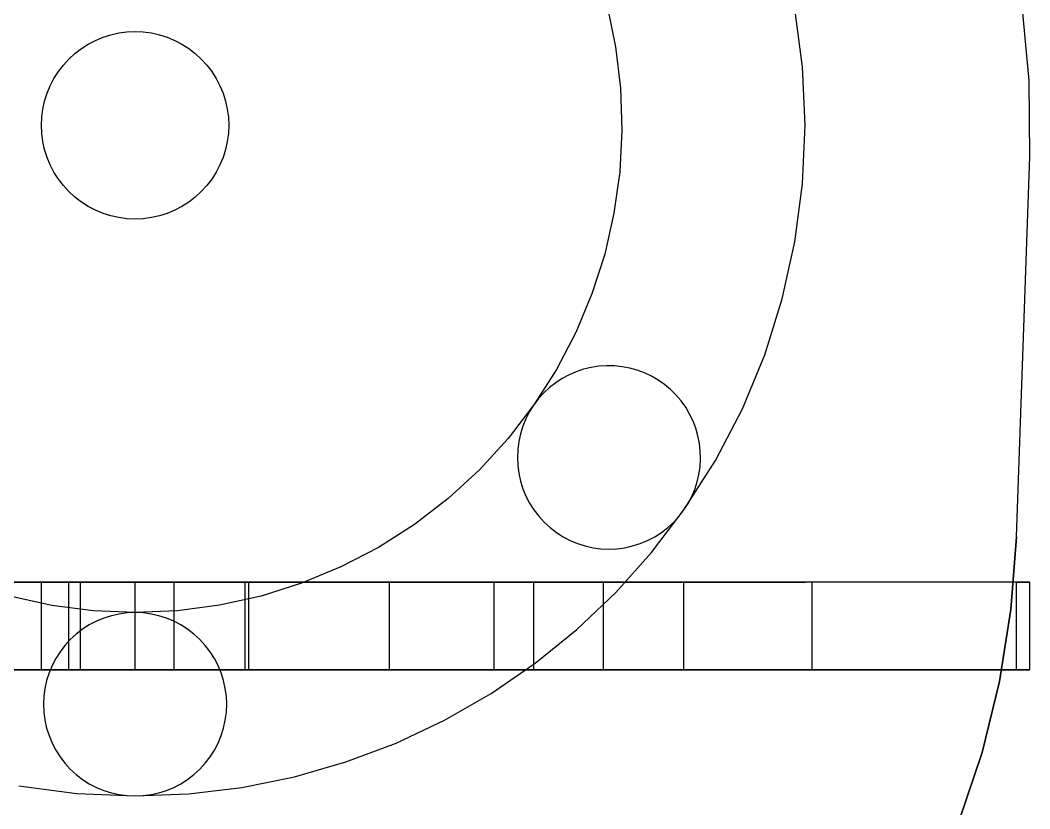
# Model space of a CAD drawing. Extents: x -34 to 138, y -41 to 49.
# Drawn here: x -4.17 to 32.48, y -8.04 to 20.56 of the extents above; entities that cross this region are included whole.
import ezdxf

# ---------------------------------------------------------------- set-up
doc = ezdxf.new("R2010")
doc.units = 0
doc.layers.add('front', color=7, linetype='CONTINUOUS')
doc.layers.add('top', color=5, linetype='CONTINUOUS')

msp = doc.modelspace()

# ---------------------------------------------------------------- linework, layer by layer
at = {"layer": 'front'}
for p, q in [((-5.36203, 0.175), (-3.898003, 0.175)), ((-4.642539, 0.175), (-2, 0.175)), ((-3.020243, 0.175), (-4.50253, 0.175)), ((-4.460661, 0.175), (-3.927766, 0.175)), ((-2.120063, 0.175), (-4.223992, 0.175)), ((-4.223992, 0.175), (-2.120063, 0.175)), ((-4.11875, 0.175), (-4.103077, 0.175)), ((-4.103077, 0.175), (-4.11875, 0.175)), ((-4.103077, 0.175), (-4.056177, 0.175)), ((-4.056177, 0.175), (-4.103077, 0.175)), ((-4.056177, 0.175), (-3.978407, 0.175)), ((-3.978407, 0.175), (-4.056177, 0.175)), ((-3.978407, 0.175), (-3.870359, 0.175)), ((-3.870359, 0.175), (-3.978407, 0.175)), ((-3.927766, 0.175), (-3.453711, 0.175)), ((-3.898003, 0.175), (-2.405258, 0.175)), ((-3.870359, 0.175), (-3.732855, 0.175)), ((-3.732855, 0.175), (-3.870359, 0.175)), ((-3.732855, 0.175), (-3.566942, 0.175)), ((-3.566942, 0.175), (-3.732855, 0.175)), ((-3.566942, 0.175), (-3.373882, 0.175)), ((-3.373882, 0.175), (-3.566942, 0.175)), ((-3.453711, 0.175), (-3.041952, 0.175)), ((-3.4, -3), (-3.4, 0.175)), ((-3.387062, 0.175), (-3.4, 0.175)), ((-3.4, 0.175), (-3.387062, 0.175)), ((-3.348346, 0.175), (-3.387062, 0.175)), ((-3.387062, 0.175), (-3.348346, 0.175)), ((-3.373882, 0.175), (-3.155146, 0.175)), ((-3.155146, 0.175), (-3.373882, 0.175)), ((-3.284148, 0.175), (-3.348346, 0.175)), ((-3.348346, 0.175), (-3.284148, 0.175)), ((-3.194955, 0.175), (-3.284148, 0.175)), ((-3.284148, 0.175), (-3.194955, 0.175)), ((-3.081446, 0.175), (-3.194955, 0.175)), ((-3.194955, 0.175), (-3.081446, 0.175)), ((-3.155146, 0.175), (-2.912396, 0.175)), ((-2.912396, 0.175), (-3.155146, 0.175)), ((-2.944486, 0.175), (-3.081446, 0.175)), ((-3.081446, 0.175), (-2.944486, 0.175)), ((-3.041952, 0.175), (-2.69549, 0.175)), ((-1.515705, 0.175), (-3.020243, 0.175)), ((-2.785117, 0.175), (-2.944486, 0.175)), ((-2.944486, 0.175), (-2.785117, 0.175)), ((-2.912396, 0.175), (-2.647481, 0.175)), ((-2.647481, 0.175), (-2.912396, 0.175)), ((-2.604551, 0.175), (-2.785117, 0.175)), ((-2.785117, 0.175), (-2.604551, 0.175)), ((-2.69549, 0.175), (-2.416852, 0.175)), ((-2.647481, 0.175), (-2.362418, 0.175)), ((-2.362418, 0.175), (-2.647481, 0.175)), ((-2.404163, 0.175), (-2.604551, 0.175)), ((-2.604551, 0.175), (-2.404163, 0.175)), ((-2.416852, 0.175), (-2.416852, -3)), ((-2.305396, 0.175), (-2.416852, 0.175)), ((-2.405258, 0.175), (-0.894793, 0.175)), ((-2.185478, 0.175), (-2.404163, 0.175)), ((-2.404163, 0.175), (-2.185478, 0.175)), ((-2.362418, 0.175), (-2.059375, 0.175)), ((-2.059375, 0.175), (-2.362418, 0.175)), ((-2.166811, 0.175), (-2.305396, 0.175)), ((-1.95016, 0.175), (-2.185478, 0.175)), ((-2.185478, 0.175), (-1.95016, 0.175)), ((-2.002108, 0.175), (-2.166811, 0.175)), ((0, 0.175), (-2.120063, 0.175)), ((-2.120063, 0.175), (0, 0.175)), ((-2.059375, 0.175), (-1.740659, 0.175)), ((-1.740659, 0.175), (-2.059375, 0.175)), ((-1.812486, 0.175), (-2.002108, 0.175)), ((-2, 0.175), (-2, -3)), ((0, 0.175), (-2, 0.175)), ((-1.7, 0.175), (-1.95016, 0.175)), ((-1.95016, 0.175), (-1.7, 0.175)), ((-1.599328, 0.175), (-1.812486, 0.175)), ((-1.740659, 0.175), (-1.408695, 0.175)), ((-1.408695, 0.175), (-1.740659, 0.175)), ((-1.436902, 0.175), (-1.7, 0.175)), ((-1.7, 0.175), (-1.436902, 0.175)), ((-1.364187, 0.175), (-1.599328, 0.175)), ((0, 0.175), (-1.515705, 0.175)), ((-1.162868, 0.175), (-1.436902, 0.175)), ((-1.436902, 0.175), (-1.162868, 0.175)), ((-1.408695, 0.175), (-1.066011, 0.175)), ((-1.066011, 0.175), (-1.408695, 0.175)), ((-1.108778, 0.175), (-1.364187, 0.175)), ((-0.879985, 0.175), (-1.162868, 0.175)), ((-1.162868, 0.175), (-0.879985, 0.175)), ((-0.834962, 0.175), (-1.108778, 0.175)), ((-1.066011, 0.175), (-0.715213, 0.175)), ((-0.715213, 0.175), (-1.066011, 0.175)), ((-0.894793, 0.175), (0.622265, 0.175)), ((-0.590404, 0.175), (-0.879985, 0.175)), ((-0.879985, 0.175), (-0.590404, 0.175)), ((-0.544736, 0.175), (-0.834962, 0.175)), ((-0.715213, 0.175), (-0.358973, 0.175)), ((-0.358973, 0.175), (-0.715213, 0.175)), ((-0.29633, 0.175), (-0.590404, 0.175)), ((-0.590404, 0.175), (-0.29633, 0.175)), ((-0.240214, 0.175), (-0.544736, 0.175)), ((-0.358973, 0.175), (0, 0.175)), ((0, 0.175), (-0.358973, 0.175)), ((0, 0.175), (-0.29633, 0.175)), ((-0.29633, 0.175), (0, 0.175)), ((0.076383, 0.175), (-0.240214, 0.175)), ((0, -3), (0, 0.175)), ((0, 0.175), (0.289793, 0.175)), ((0.289793, 0.175), (0, 0.175)), ((0, -3), (0, 0.175)), ((2.120063, 0.175), (0, 0.175)), ((0.29633, 0.175), (0, 0.175)), ((0, 0.175), (0.29633, 0.175)), ((0, -3), (0, 0.175)), ((2.743329, 0.175), (0, 0.175)), ((0, 0.175), (0.358973, 0.175)), ((0.358973, 0.175), (0, 0.175)), ((0.402748, 0.175), (0.076383, 0.175)), ((0.289793, 0.175), (0.57738, 0.175)), ((0.57738, 0.175), (0.289793, 0.175)), ((0.590404, 0.175), (0.29633, 0.175)), ((0.29633, 0.175), (0.590404, 0.175)), ((0.358973, 0.175), (0.715213, 0.175)), ((0.715213, 0.175), (0.358973, 0.175)), ((0.736501, 0.175), (0.402748, 0.175)), ((0.57738, 0.175), (0.860573, 0.175)), ((0.860573, 0.175), (0.57738, 0.175)), ((0.879985, 0.175), (0.590404, 0.175)), ((0.590404, 0.175), (0.879985, 0.175)), ((0.622265, 0.175), (2.134738, 0.175)), ((0.715213, 0.175), (1.066011, 0.175)), ((1.066011, 0.175), (0.715213, 0.175)), ((1.075211, 0.175), (0.736501, 0.175)), ((0.860573, 0.175), (1.137217, 0.175)), ((1.137217, 0.175), (0.860573, 0.175)), ((1.162868, 0.175), (0.879985, 0.175)), ((0.879985, 0.175), (1.162868, 0.175)), ((1.066011, 0.175), (1.408695, 0.175)), ((1.408695, 0.175), (1.066011, 0.175)), ((1.416408, 0.175), (1.075211, 0.175)), ((1.137217, 0.175), (1.405206, 0.175)), ((1.405206, 0.175), (1.137217, 0.175)), ((1.436902, 0.175), (1.162868, 0.175)), ((1.162868, 0.175), (1.436902, 0.175)), ((1.405206, 0.175), (1.6625, 0.175)), ((1.6625, 0.175), (1.405206, 0.175)), ((1.408695, 0.175), (1.740659, 0.175)), ((1.740659, 0.175), (1.408695, 0.175)), ((1.416408, 0.175), (9.226904, 0.175)), ((1.416408, -3), (1.416408, 0.175)), ((1.7, 0.175), (1.436902, 0.175)), ((1.436902, 0.175), (1.7, 0.175)), ((1.6625, 0.175), (1.907142, 0.175)), ((1.907142, 0.175), (1.6625, 0.175)), ((1.95016, 0.175), (1.7, 0.175)), ((1.7, 0.175), (1.95016, 0.175)), ((1.740659, 0.175), (2.059375, 0.175)), ((2.059375, 0.175), (1.740659, 0.175)), ((1.907142, 0.175), (2.137269, 0.175)), ((2.137269, 0.175), (1.907142, 0.175)), ((2.185478, 0.175), (1.95016, 0.175)), ((1.95016, 0.175), (2.185478, 0.175)), ((2.059375, 0.175), (2.362418, 0.175)), ((2.362418, 0.175), (2.059375, 0.175)), ((4.223992, 0.175), (2.120063, 0.175)), ((2.134738, 0.175), (3.631483, 0.175)), ((2.137269, 0.175), (2.35113, 0.175)), ((2.35113, 0.175), (2.137269, 0.175)), ((2.404163, 0.175), (2.185478, 0.175)), ((2.185478, 0.175), (2.404163, 0.175)), ((2.35113, 0.175), (2.547098, 0.175)), ((2.547098, 0.175), (2.35113, 0.175)), ((2.362418, 0.175), (2.647481, 0.175)), ((2.647481, 0.175), (2.362418, 0.175)), ((2.604551, 0.175), (2.404163, 0.175)), ((2.404163, 0.175), (2.604551, 0.175)), ((2.547098, 0.175), (2.723681, 0.175)), ((2.723681, 0.175), (2.547098, 0.175)), ((2.785117, 0.175), (2.604551, 0.175)), ((2.604551, 0.175), (2.785117, 0.175)), ((2.647481, 0.175), (2.912396, 0.175)), ((2.912396, 0.175), (2.647481, 0.175)), ((2.723681, 0.175), (2.879534, 0.175)), ((2.879534, 0.175), (2.723681, 0.175)), ((5.467076, 0.175), (2.743329, 0.175)), ((2.944486, 0.175), (2.785117, 0.175)), ((2.785117, 0.175), (2.944486, 0.175)), ((2.879534, 0.175), (3.013473, 0.175)), ((3.013473, 0.175), (2.879534, 0.175)), ((2.912396, 0.175), (3.155146, 0.175)), ((3.155146, 0.175), (2.912396, 0.175)), ((3.081446, 0.175), (2.944486, 0.175)), ((2.944486, 0.175), (3.081446, 0.175)), ((3.013473, 0.175), (3.124478, 0.175)), ((3.124478, 0.175), (3.013473, 0.175)), ((3.194955, 0.175), (3.081446, 0.175)), ((3.081446, 0.175), (3.194955, 0.175)), ((3.124478, 0.175), (3.211703, 0.175)), ((3.211703, 0.175), (3.124478, 0.175)), ((3.155146, 0.175), (3.373882, 0.175)), ((3.373882, 0.175), (3.155146, 0.175)), ((3.284148, 0.175), (3.194955, 0.175)), ((3.194955, 0.175), (3.284148, 0.175)), ((3.211703, 0.175), (3.274486, 0.175)), ((3.274486, 0.175), (3.211703, 0.175)), ((3.274486, 0.175), (3.312347, 0.175)), ((3.312347, 0.175), (3.274486, 0.175)), ((3.348346, 0.175), (3.284148, 0.175)), ((3.284148, 0.175), (3.348346, 0.175)), ((3.312347, 0.175), (3.325, 0.175)), ((3.325, 0.175), (3.312347, 0.175)), ((3.387062, 0.175), (3.348346, 0.175)), ((3.348346, 0.175), (3.387062, 0.175)), ((3.373882, 0.175), (3.566942, 0.175)), ((3.566942, 0.175), (3.373882, 0.175)), ((3.4, 0.175), (3.387062, 0.175)), ((3.387062, 0.175), (3.4, 0.175)), ((3.566942, 0.175), (3.732855, 0.175)), ((3.732855, 0.175), (3.566942, 0.175)), ((3.631483, 0.175), (5.101475, 0.175)), ((3.732855, 0.175), (3.870359, 0.175)), ((3.870359, 0.175), (3.732855, 0.175)), ((3.870359, 0.175), (3.978407, 0.175)), ((3.978407, 0.175), (3.870359, 0.175)), ((3.978407, 0.175), (4.056177, 0.175)), ((4.056177, 0.175), (3.978407, 0.175)), ((4, -3), (4, 0.175)), ((4.00761, 0.175), (4, 0.175)), ((4, 0.175), (4.00761, 0.175)), ((4.030384, 0.175), (4.00761, 0.175)), ((4.00761, 0.175), (4.030384, 0.175)), ((4.068148, 0.175), (4.030384, 0.175)), ((4.030384, 0.175), (4.068148, 0.175)), ((4.056177, 0.175), (4.103077, 0.175)), ((4.103077, 0.175), (4.056177, 0.175)), ((4.120614, 0.175), (4.068148, 0.175)), ((4.068148, 0.175), (4.120614, 0.175)), ((4.103077, 0.175), (4.11875, 0.175)), ((4.11875, 0.175), (4.103077, 0.175)), ((4.11875, 0.175), (4.11875, -3)), ((4.187384, 0.175), (4.120614, 0.175)), ((4.120614, 0.175), (4.187384, 0.175)), ((4.267949, 0.175), (4.187384, 0.175)), ((4.187384, 0.175), (4.267949, 0.175)), ((6.295773, 0.175), (4.223992, 0.175)), ((4.361696, 0.175), (4.267949, 0.175)), ((4.267949, 0.175), (4.361696, 0.175)), ((4.467911, 0.175), (4.361696, 0.175)), ((4.361696, 0.175), (4.467911, 0.175)), ((4.585786, 0.175), (4.467911, 0.175)), ((4.467911, 0.175), (4.585786, 0.175)), ((4.714424, 0.175), (4.585786, 0.175)), ((4.585786, 0.175), (4.714424, 0.175)), ((4.852847, 0.175), (4.714424, 0.175)), ((4.714424, 0.175), (4.852847, 0.175)), ((5, 0.175), (4.852847, 0.175)), ((4.852847, 0.175), (5, 0.175)), ((5.154763, 0.175), (5, 0.175)), ((5, 0.175), (5.154763, 0.175)), ((5.101475, 0.175), (6.533882, 0.175)), ((5.315959, 0.175), (5.154763, 0.175)), ((5.154763, 0.175), (5.315959, 0.175)), ((5.482362, 0.175), (5.315959, 0.175)), ((5.315959, 0.175), (5.482362, 0.175)), ((8.151801, 0.175), (5.467076, 0.175)), ((5.652703, 0.175), (5.482362, 0.175)), ((5.482362, 0.175), (5.652703, 0.175)), ((5.825688, 0.175), (5.652703, 0.175)), ((5.652703, 0.175), (5.825688, 0.175)), ((6, 0.175), (5.825688, 0.175)), ((5.825688, 0.175), (6, 0.175)), ((6.174311, 0.175), (6, 0.175)), ((6, 0.175), (6.174311, 0.175)), ((6.347296, 0.175), (6.174311, 0.175)), ((6.174311, 0.175), (6.347296, 0.175)), ((8.31964, 0.175), (6.295773, 0.175)), ((6.517638, 0.175), (6.347296, 0.175)), ((6.347296, 0.175), (6.517638, 0.175)), ((6.68404, 0.175), (6.517638, 0.175)), ((6.517638, 0.175), (6.68404, 0.175)), ((6.533882, 0.175), (7.918151, 0.175)), ((6.845236, 0.175), (6.68404, 0.175)), ((6.68404, 0.175), (6.845236, 0.175)), ((7, 0.175), (6.845236, 0.175)), ((6.845236, 0.175), (7, 0.175)), ((7.147153, 0.175), (7, 0.175)), ((7, 0.175), (7.147153, 0.175)), ((7.285575, 0.175), (7.147153, 0.175)), ((7.147153, 0.175), (7.285575, 0.175)), ((7.414213, 0.175), (7.285575, 0.175)), ((7.285575, 0.175), (7.414213, 0.175)), ((7.532089, 0.175), (7.414213, 0.175)), ((7.414213, 0.175), (7.532089, 0.175)), ((7.638304, 0.175), (7.532089, 0.175)), ((7.532089, 0.175), (7.638304, 0.175)), ((7.732051, 0.175), (7.638304, 0.175)), ((7.638304, 0.175), (7.732051, 0.175)), ((7.812615, 0.175), (7.732051, 0.175)), ((7.732051, 0.175), (7.812615, 0.175)), ((7.879385, 0.175), (7.812615, 0.175)), ((7.812615, 0.175), (7.879385, 0.175)), ((7.931851, 0.175), (7.879385, 0.175)), ((7.879385, 0.175), (7.931851, 0.175)), ((7.918151, 0.175), (9.244085, 0.175)), ((7.969615, 0.175), (7.931851, 0.175)), ((7.931851, 0.175), (7.969615, 0.175)), ((7.992389, 0.175), (7.969615, 0.175)), ((7.969615, 0.175), (7.992389, 0.175)), ((8, 0.175), (7.992389, 0.175)), ((7.992389, 0.175), (8, 0.175)), ((10.77834, 0.175), (8.151801, 0.175)), ((10.280189, 0.175), (8.31964, 0.175)), ((9.562088, 0.175), (9.226904, 0.175)), ((9.226904, 0.175), (9.226904, -3)), ((9.244085, 0.175), (10.501915, 0.175)), ((9.894914, 0.175), (9.562088, 0.175)), ((10.223041, 0.175), (9.894914, 0.175)), ((10.544161, 0.175), (10.223041, 0.175)), ((12.1625, 0.175), (10.280189, 0.175)), ((10.501915, 0.175), (11.682373, 0.175)), ((10.856016, 0.175), (10.544161, 0.175)), ((13.327945, 0.175), (10.77834, 0.175)), ((11.156411, 0.175), (10.856016, 0.175)), ((11.443233, 0.175), (11.156411, 0.175)), ((11.714466, 0.175), (11.443233, 0.175)), ((11.682373, 0.175), (12.776763, 0.175)), ((11.968201, 0.175), (11.714466, 0.175)), ((12.202653, 0.175), (11.968201, 0.175)), ((13.952247, 0.175), (12.1625, 0.175)), ((12.416174, 0.175), (12.202653, 0.175)), ((12.60726, 0.175), (12.416174, 0.175)), ((12.774569, 0.175), (12.60726, 0.175)), ((12.916923, 0.175), (12.774569, 0.175)), ((12.776763, 0.175), (13.777022, 0.175)), ((13.033321, 0.175), (12.916923, 0.175)), ((14.682879, 0.175), (13.033321, 0.175)), ((13.033321, -3), (13.033321, 0.175)), ((15.782417, 0.175), (13.327945, 0.175)), ((13.777022, 0.175), (14.675782, 0.175)), ((13.889792, 0.175), (13.877193, 0.175)), ((13.877193, 0.175), (13.889896, 0.175)), ((13.927596, 0.175), (13.889792, 0.175)), ((13.889896, 0.175), (13.927804, 0.175)), ((13.990319, 0.175), (13.927596, 0.175)), ((13.927804, 0.175), (13.990629, 0.175)), ((15.635809, 0.175), (13.952247, 0.175)), ((14.077482, 0.175), (13.990319, 0.175)), ((13.990629, 0.175), (14.077892, 0.175)), ((14.188423, 0.175), (14.077482, 0.175)), ((14.077892, 0.175), (14.188929, 0.175)), ((14.322297, 0.175), (14.188423, 0.175)), ((14.188929, 0.175), (14.322896, 0.175)), ((14.478086, 0.175), (14.322297, 0.175)), ((14.322896, 0.175), (14.478773, 0.175)), ((14.478086, -3), (14.478086, 0.175)), ((15.294178, 0.175), (14.478086, 0.175)), ((14.478773, 0.175), (14.655374, 0.175)), ((14.655374, 0.175), (14.851355, 0.175)), ((14.675782, 0.175), (15.466419, 0.175)), ((16.673536, 0.175), (14.682879, 0.175)), ((14.851355, 0.175), (15.065225, 0.175)), ((15.065225, 0.175), (15.295356, 0.175)), ((15.997593, 0.175), (15.294178, 0.175)), ((15.295356, 0.175), (15.539997, 0.175)), ((15.466419, 0.175), (16.14311, 0.175)), ((15.539997, 0.175), (15.797287, 0.175)), ((17.200373, 0.175), (15.635809, 0.175)), ((18.124238, 0.175), (15.782417, 0.175)), ((15.797287, 0.175), (16.065267, 0.175)), ((16.583148, 0.175), (15.997593, 0.175)), ((16.065267, 0.175), (16.341899, 0.175)), ((16.14311, 0.175), (16.70087, 0.175)), ((16.341899, 0.175), (16.625077, 0.175)), ((17.046529, 0.175), (16.583148, 0.175)), ((16.625077, 0.175), (16.912647, 0.175)), ((18.993552, 0.175), (16.673536, 0.175)), ((16.70087, 0.175), (17.135588, 0.175)), ((16.912647, 0.175), (17.20242, 0.175)), ((17, -3), (17, 0.175)), ((17.00761, 0.175), (17, 0.175)), ((17, 0.175), (17.00761, 0.175)), ((17.030384, 0.175), (17.00761, 0.175)), ((17.00761, 0.175), (17.030384, 0.175)), ((17.068148, 0.175), (17.030384, 0.175)), ((17.030384, 0.175), (17.068148, 0.175)), ((17.384323, 0.175), (17.046529, 0.175)), ((17.120614, 0.175), (17.068148, 0.175)), ((17.068148, 0.175), (17.120614, 0.175)), ((17.187384, 0.175), (17.120614, 0.175)), ((17.120614, 0.175), (17.187384, 0.175)), ((17.135588, 0.175), (17.444062, 0.175)), ((17.267949, 0.175), (17.187384, 0.175)), ((17.187384, 0.175), (17.267949, 0.175)), ((18.634031, 0.175), (17.200373, 0.175)), ((17.20242, 0.175), (17.492192, 0.175)), ((17.361696, 0.175), (17.267949, 0.175)), ((17.267949, 0.175), (17.361696, 0.175)), ((17.467911, 0.175), (17.361696, 0.175)), ((17.361696, 0.175), (17.467911, 0.175)), ((17.59404, 0.175), (17.384323, 0.175)), ((17.444062, 0.175), (17.62402, 0.175)), ((17.585786, 0.175), (17.467911, 0.175)), ((17.467911, 0.175), (17.585786, 0.175)), ((17.492192, 0.175), (17.779756, 0.175)), ((17.714424, 0.175), (17.585786, 0.175)), ((17.585786, 0.175), (17.714424, 0.175)), ((17.674136, 0.175), (17.59404, 0.175)), ((17.62402, 0.175), (17.674136, 0.175)), ((17.852847, 0.175), (17.714424, 0.175)), ((17.714424, 0.175), (17.852847, 0.175)), ((17.779756, 0.175), (18.062926, 0.175)), ((18, 0.175), (17.852847, 0.175)), ((17.852847, 0.175), (18, 0.175)), ((18.154763, 0.175), (18, 0.175)), ((18, 0.175), (18.154763, 0.175)), ((18.062926, 0.175), (18.339546, 0.175)), ((20.336692, 0.175), (18.124238, 0.175)), ((18.315959, 0.175), (18.154763, 0.175)), ((18.154763, 0.175), (18.315959, 0.175)), ((18.482362, 0.175), (18.315959, 0.175)), ((18.315959, 0.175), (18.482362, 0.175)), ((18.339546, 0.175), (18.607511, 0.175)), ((18.652703, 0.175), (18.482362, 0.175)), ((18.482362, 0.175), (18.652703, 0.175)), ((18.607511, 0.175), (18.864782, 0.175)), ((19.925874, 0.175), (18.634031, 0.175)), ((18.825688, 0.175), (18.652703, 0.175)), ((18.652703, 0.175), (18.825688, 0.175)), ((19, 0.175), (18.825688, 0.175)), ((18.825688, 0.175), (19, 0.175)), ((18.864782, 0.175), (19.109402, 0.175)), ((21.629241, 0.175), (18.993552, 0.175)), ((19.174311, 0.175), (19, 0.175)), ((19, 0.175), (19.174311, 0.175)), ((19.109402, 0.175), (19.339509, 0.175)), ((19.347296, 0.175), (19.174311, 0.175)), ((19.174311, 0.175), (19.347296, 0.175)), ((19.339509, 0.175), (19.553352, 0.175)), ((19.517638, 0.175), (19.347296, 0.175)), ((19.347296, 0.175), (19.517638, 0.175)), ((19.68404, 0.175), (19.517638, 0.175)), ((19.517638, 0.175), (19.68404, 0.175)), ((19.553352, 0.175), (19.749304, 0.175)), ((19.845236, 0.175), (19.68404, 0.175)), ((19.68404, 0.175), (19.845236, 0.175)), ((19.749304, 0.175), (19.925873, 0.175)), ((20, 0.175), (19.845236, 0.175)), ((19.845236, 0.175), (20, 0.175)), ((19.925874, 0.175), (21.066068, 0.175)), ((21.066068, 0.175), (19.925874, 0.175)), ((19.925874, -3), (19.925874, 0.175)), ((20.147153, 0.175), (20, 0.175)), ((20, 0.175), (20.147153, 0.175)), ((20.285575, 0.175), (20.147153, 0.175)), ((20.147153, 0.175), (20.285575, 0.175)), ((20.414213, 0.175), (20.285575, 0.175)), ((20.285575, 0.175), (20.414213, 0.175)), ((22.403986, 0.175), (20.336692, 0.175)), ((20.532089, 0.175), (20.414213, 0.175)), ((20.414213, 0.175), (20.532089, 0.175)), ((20.638304, 0.175), (20.532089, 0.175)), ((20.532089, 0.175), (20.638304, 0.175)), ((20.732051, 0.175), (20.638304, 0.175)), ((20.638304, 0.175), (20.732051, 0.175)), ((20.812615, 0.175), (20.732051, 0.175)), ((20.732051, 0.175), (20.812615, 0.175)), ((20.879385, 0.175), (20.812615, 0.175)), ((20.812615, 0.175), (20.879385, 0.175)), ((20.931851, 0.175), (20.879385, 0.175)), ((20.879385, 0.175), (20.931851, 0.175)), ((20.969615, 0.175), (20.931851, 0.175)), ((20.931851, 0.175), (20.969615, 0.175)), ((20.992389, 0.175), (20.969615, 0.175)), ((20.969615, 0.175), (20.992389, 0.175)), ((21, 0.175), (20.992389, 0.175)), ((20.992389, 0.175), (21, 0.175)), ((21.066068, 0.175), (22.045937, 0.175)), ((22.045937, 0.175), (21.066068, 0.175)), ((24.565056, 0.175), (21.629241, 0.175)), ((22.045937, 0.175), (22.858023, 0.175)), ((22.858023, 0.175), (22.045937, 0.175)), ((24.311365, 0.175), (22.403986, 0.175)), ((22.858023, 0.175), (23.496146, 0.175)), ((23.496146, 0.175), (22.858023, 0.175)), ((23.496146, 0.175), (23.955449, 0.175)), ((23.955449, 0.175), (23.496146, 0.175)), ((23.955449, 0.175), (24.232436, 0.175)), ((24.232436, 0.175), (23.955449, 0.175)), ((24.232436, 0.175), (24.325, 0.175)), ((24.325, 0.175), (24.232436, 0.175)), ((26.045214, 0.175), (24.311365, 0.175)), ((26.176945, 0.175), (24.565056, 0.175)), ((24.565056, 0.175), (24.565056, -3)), ((27.593157, 0.175), (26.045214, 0.175)), ((27.610035, 0.175), (26.176945, 0.175)), ((28.944146, 0.175), (27.593157, 0.175)), ((28.854529, 0.175), (27.610035, 0.175)), ((29.901923, 0.175), (28.854529, 0.175)), ((30.088537, 0.175), (28.944146, 0.175)), ((30.745056, 0.175), (29.901923, 0.175)), ((31.018163, 0.175), (30.088537, 0.175)), ((31.378165, 0.175), (30.745056, 0.175)), ((31.726386, 0.175), (31.018163, 0.175)), ((31.796924, 0.175), (31.378165, 0.175)), ((32.208153, 0.175), (31.726386, 0.175)), ((31.998471, 0.175), (31.796924, 0.175)), ((31.998471, 0.175), (32.480202, 0.175)), ((31.998471, -3), (31.998471, 0.175)), ((32.460024, 0.175), (32.208153, 0.175)), ((32.480202, 0.175), (32.460024, 0.175)), ((32.480202, -3), (32.480202, 0.175)), ((-2, -3), (-4.642539, -3)), ((-4.460661, -3), (-3.927766, -3)), ((-4.11875, -3), (-4.103077, -3)), ((-4.103077, -3), (-4.11875, -3)), ((-4.103077, -3), (-4.056177, -3)), ((-4.056177, -3), (-4.103077, -3)), ((-4.056177, -3), (-3.978407, -3)), ((-3.978407, -3), (-4.056177, -3)), ((-3.978407, -3), (-3.870359, -3)), ((-3.870359, -3), (-3.978407, -3)), ((-3.927766, -3), (-3.453711, -3)), ((-3.870359, -3), (-3.732855, -3)), ((-3.732855, -3), (-3.870359, -3)), ((-3.732855, -3), (-3.566942, -3)), ((-3.566942, -3), (-3.732855, -3)), ((-3.566942, -3), (-3.373882, -3)), ((-3.373882, -3), (-3.566942, -3)), ((-3.453711, -3), (-3.041952, -3)), ((-3.387062, -3), (-3.4, -3)), ((-3.4, -3), (-3.387062, -3)), ((-3.348346, -3), (-3.387062, -3)), ((-3.387062, -3), (-3.348346, -3)), ((-3.373882, -3), (-3.155146, -3)), ((-3.155146, -3), (-3.373882, -3)), ((-3.284148, -3), (-3.348346, -3)), ((-3.348346, -3), (-3.284148, -3)), ((-3.312347, -3), (-3.325, -3)), ((-3.325, -3), (-3.312347, -3)), ((-3.274486, -3), (-3.312347, -3)), ((-3.312347, -3), (-3.274486, -3)), ((-3.194955, -3), (-3.284148, -3)), ((-3.284148, -3), (-3.194955, -3)), ((-3.211703, -3), (-3.274486, -3)), ((-3.274486, -3), (-3.211703, -3)), ((-3.124478, -3), (-3.211703, -3)), ((-3.211703, -3), (-3.124478, -3)), ((-3.081446, -3), (-3.194955, -3)), ((-3.194955, -3), (-3.081446, -3)), ((-3.155146, -3), (-2.912396, -3)), ((-2.912396, -3), (-3.155146, -3)), ((-3.013473, -3), (-3.124478, -3)), ((-3.124478, -3), (-3.013473, -3)), ((-2.944486, -3), (-3.081446, -3)), ((-3.081446, -3), (-2.944486, -3)), ((-3.041952, -3), (-2.69549, -3)), ((-2.879534, -3), (-3.013473, -3)), ((-3.013473, -3), (-2.879534, -3)), ((-2.785117, -3), (-2.944486, -3)), ((-2.944486, -3), (-2.785117, -3)), ((-2.912396, -3), (-2.647481, -3)), ((-2.647481, -3), (-2.912396, -3)), ((-2.723681, -3), (-2.879534, -3)), ((-2.879534, -3), (-2.723681, -3)), ((-2.604551, -3), (-2.785117, -3)), ((-2.785117, -3), (-2.604551, -3)), ((-2.547098, -3), (-2.723681, -3)), ((-2.723681, -3), (-2.547098, -3)), ((-2.69549, -3), (-2.416852, -3)), ((-2.647481, -3), (-2.362418, -3)), ((-2.362418, -3), (-2.647481, -3)), ((-2.404163, -3), (-2.604551, -3)), ((-2.604551, -3), (-2.404163, -3)), ((-2.35113, -3), (-2.547098, -3)), ((-2.547098, -3), (-2.35113, -3)), ((-2.416852, -3), (-2.305396, -3)), ((-2.185478, -3), (-2.404163, -3)), ((-2.404163, -3), (-2.185478, -3)), ((-2.362418, -3), (-2.059375, -3)), ((-2.059375, -3), (-2.362418, -3)), ((-2.137269, -3), (-2.35113, -3)), ((-2.35113, -3), (-2.137269, -3)), ((-2.305396, -3), (-2.166811, -3)), ((-1.95016, -3), (-2.185478, -3)), ((-2.185478, -3), (-1.95016, -3)), ((-2.166811, -3), (-2.002108, -3)), ((-1.907142, -3), (-2.137269, -3)), ((-2.137269, -3), (-1.907142, -3)), ((-2.059375, -3), (-1.740659, -3)), ((-1.740659, -3), (-2.059375, -3)), ((-2.002108, -3), (-1.812486, -3)), ((0, -3), (-2, -3)), ((-1.7, -3), (-1.95016, -3)), ((-1.95016, -3), (-1.7, -3)), ((-1.6625, -3), (-1.907142, -3)), ((-1.907142, -3), (-1.6625, -3)), ((-1.812486, -3), (-1.599328, -3)), ((-1.740659, -3), (-1.408695, -3)), ((-1.408695, -3), (-1.740659, -3)), ((-1.436902, -3), (-1.7, -3)), ((-1.7, -3), (-1.436902, -3)), ((-1.405206, -3), (-1.6625, -3)), ((-1.6625, -3), (-1.405206, -3)), ((-1.599328, -3), (-1.364187, -3)), ((-1.162868, -3), (-1.436902, -3)), ((-1.436902, -3), (-1.162868, -3)), ((-1.408695, -3), (-1.066011, -3)), ((-1.066011, -3), (-1.408695, -3)), ((-1.137217, -3), (-1.405206, -3)), ((-1.405206, -3), (-1.137217, -3)), ((-1.364187, -3), (-1.108778, -3)), ((-0.879985, -3), (-1.162868, -3)), ((-1.162868, -3), (-0.879985, -3)), ((-0.860573, -3), (-1.137217, -3)), ((-1.137217, -3), (-0.860573, -3)), ((-1.108778, -3), (-0.834962, -3)), ((-1.066011, -3), (-0.715213, -3)), ((-0.715213, -3), (-1.066011, -3)), ((-0.590404, -3), (-0.879985, -3)), ((-0.879985, -3), (-0.590404, -3)), ((-0.57738, -3), (-0.860573, -3)), ((-0.860573, -3), (-0.57738, -3)), ((-0.834962, -3), (-0.544736, -3)), ((-0.715213, -3), (-0.358973, -3)), ((-0.358973, -3), (-0.715213, -3)), ((-0.29633, -3), (-0.590404, -3)), ((-0.590404, -3), (-0.29633, -3)), ((-0.289793, -3), (-0.57738, -3)), ((-0.57738, -3), (-0.289793, -3)), ((-0.544736, -3), (-0.240214, -3)), ((-0.358973, -3), (0, -3)), ((0, -3), (-0.358973, -3)), ((0, -3), (-0.29633, -3)), ((-0.29633, -3), (0, -3)), ((0, -3), (-0.289793, -3)), ((-0.289793, -3), (0, -3)), ((-0.240214, -3), (0.076383, -3)), ((1.54041, -3), (0, -3)), ((0, -3), (1.943786, -3)), ((0.29633, -3), (0, -3)), ((0, -3), (0.29633, -3)), ((2.743329, -3), (0, -3)), ((0, -3), (0.358973, -3)), ((0.358973, -3), (0, -3)), ((0.076383, -3), (0.402748, -3)), ((0.590404, -3), (0.29633, -3)), ((0.29633, -3), (0.590404, -3)), ((0.358973, -3), (0.715213, -3)), ((0.715213, -3), (0.358973, -3)), ((0.402748, -3), (0.736501, -3)), ((0.879985, -3), (0.590404, -3)), ((0.590404, -3), (0.879985, -3)), ((0.715213, -3), (1.066011, -3)), ((1.066011, -3), (0.715213, -3)), ((0.736501, -3), (1.075211, -3)), ((1.162868, -3), (0.879985, -3)), ((0.879985, -3), (1.162868, -3)), ((1.066011, -3), (1.408695, -3)), ((1.408695, -3), (1.066011, -3)), ((1.075211, -3), (1.416408, -3)), ((1.436902, -3), (1.162868, -3)), ((1.162868, -3), (1.436902, -3)), ((1.408695, -3), (1.740659, -3)), ((1.740659, -3), (1.408695, -3)), ((1.416408, -3), (9.226904, -3)), ((1.7, -3), (1.436902, -3)), ((1.436902, -3), (1.7, -3)), ((3.069098, -3), (1.54041, -3)), ((1.95016, -3), (1.7, -3)), ((1.7, -3), (1.95016, -3)), ((1.740659, -3), (2.059375, -3)), ((2.059375, -3), (1.740659, -3)), ((1.943786, -3), (3.87514, -3)), ((2.185478, -3), (1.95016, -3)), ((1.95016, -3), (2.185478, -3)), ((2.059375, -3), (2.362418, -3)), ((2.362418, -3), (2.059375, -3)), ((2.404163, -3), (2.185478, -3)), ((2.185478, -3), (2.404163, -3)), ((2.362418, -3), (2.647481, -3)), ((2.647481, -3), (2.362418, -3)), ((2.604551, -3), (2.404163, -3)), ((2.404163, -3), (2.604551, -3)), ((2.785117, -3), (2.604551, -3)), ((2.604551, -3), (2.785117, -3)), ((2.647481, -3), (2.912396, -3)), ((2.912396, -3), (2.647481, -3)), ((5.467076, -3), (2.743329, -3)), ((2.944486, -3), (2.785117, -3)), ((2.785117, -3), (2.944486, -3)), ((2.912396, -3), (3.155146, -3)), ((3.155146, -3), (2.912396, -3)), ((3.081446, -3), (2.944486, -3)), ((2.944486, -3), (3.081446, -3)), ((4.574431, -3), (3.069098, -3)), ((3.194955, -3), (3.081446, -3)), ((3.081446, -3), (3.194955, -3)), ((3.155146, -3), (3.373882, -3)), ((3.373882, -3), (3.155146, -3)), ((3.284148, -3), (3.194955, -3)), ((3.194955, -3), (3.284148, -3)), ((3.348346, -3), (3.284148, -3)), ((3.284148, -3), (3.348346, -3)), ((3.387062, -3), (3.348346, -3)), ((3.348346, -3), (3.387062, -3)), ((3.373882, -3), (3.566942, -3)), ((3.566942, -3), (3.373882, -3)), ((3.4, -3), (3.387062, -3)), ((3.387062, -3), (3.4, -3)), ((3.566942, -3), (3.732855, -3)), ((3.732855, -3), (3.566942, -3)), ((3.732855, -3), (3.870359, -3)), ((3.870359, -3), (3.732855, -3)), ((3.870359, -3), (3.978407, -3)), ((3.978407, -3), (3.870359, -3)), ((3.87514, -3), (5.781709, -3)), ((3.978407, -3), (4.056177, -3)), ((4.056177, -3), (3.978407, -3)), ((4.00761, -3), (4, -3)), ((4, -3), (4.00761, -3)), ((4.030384, -3), (4.00761, -3)), ((4.00761, -3), (4.030384, -3)), ((4.068148, -3), (4.030384, -3)), ((4.030384, -3), (4.068148, -3)), ((4.056177, -3), (4.103077, -3)), ((4.103077, -3), (4.056177, -3)), ((4.120614, -3), (4.068148, -3)), ((4.068148, -3), (4.120614, -3)), ((4.103077, -3), (4.11875, -3)), ((4.11875, -3), (4.103077, -3)), ((4.187384, -3), (4.120614, -3)), ((4.120614, -3), (4.187384, -3)), ((4.267949, -3), (4.187384, -3)), ((4.187384, -3), (4.267949, -3)), ((4.361696, -3), (4.267949, -3)), ((4.267949, -3), (4.361696, -3)), ((4.467911, -3), (4.361696, -3)), ((4.361696, -3), (4.467911, -3)), ((4.585786, -3), (4.467911, -3)), ((4.467911, -3), (4.585786, -3)), ((6.044952, -3), (4.574431, -3)), ((4.714424, -3), (4.585786, -3)), ((4.585786, -3), (4.714424, -3)), ((4.852847, -3), (4.714424, -3)), ((4.714424, -3), (4.852847, -3)), ((5, -3), (4.852847, -3)), ((4.852847, -3), (5, -3)), ((5.154763, -3), (5, -3)), ((5, -3), (5.154763, -3)), ((5.315959, -3), (5.154763, -3)), ((5.154763, -3), (5.315959, -3)), ((5.482362, -3), (5.315959, -3)), ((5.315959, -3), (5.482362, -3)), ((8.151801, -3), (5.467076, -3)), ((5.652703, -3), (5.482362, -3)), ((5.482362, -3), (5.652703, -3)), ((5.825688, -3), (5.652703, -3)), ((5.652703, -3), (5.825688, -3)), ((5.781709, -3), (7.651301, -3)), ((6, -3), (5.825688, -3)), ((5.825688, -3), (6, -3)), ((6.174311, -3), (6, -3)), ((6, -3), (6.174311, -3)), ((7.469472, -3), (6.044952, -3)), ((6.347296, -3), (6.174311, -3)), ((6.174311, -3), (6.347296, -3)), ((6.517638, -3), (6.347296, -3)), ((6.347296, -3), (6.517638, -3)), ((6.68404, -3), (6.517638, -3)), ((6.517638, -3), (6.68404, -3)), ((6.845236, -3), (6.68404, -3)), ((6.68404, -3), (6.845236, -3)), ((7, -3), (6.845236, -3)), ((6.845236, -3), (7, -3)), ((7.147153, -3), (7, -3)), ((7, -3), (7.147153, -3)), ((7.285575, -3), (7.147153, -3)), ((7.147153, -3), (7.285575, -3)), ((7.414213, -3), (7.285575, -3)), ((7.285575, -3), (7.414213, -3)), ((7.532089, -3), (7.414213, -3)), ((7.414213, -3), (7.532089, -3)), ((8.837149, -3), (7.469472, -3)), ((7.638304, -3), (7.532089, -3)), ((7.532089, -3), (7.638304, -3)), ((7.732051, -3), (7.638304, -3)), ((7.638304, -3), (7.732051, -3)), ((7.651301, -3), (9.471958, -3)), ((7.812615, -3), (7.732051, -3)), ((7.732051, -3), (7.812615, -3)), ((7.879385, -3), (7.812615, -3)), ((7.812615, -3), (7.879385, -3)), ((7.931851, -3), (7.879385, -3)), ((7.879385, -3), (7.931851, -3)), ((7.969615, -3), (7.931851, -3)), ((7.931851, -3), (7.969615, -3)), ((7.992389, -3), (7.969615, -3)), ((7.969615, -3), (7.992389, -3)), ((8, -3), (7.992389, -3)), ((7.992389, -3), (8, -3)), ((10.77834, -3), (8.151801, -3)), ((10.137576, -3), (8.837149, -3)), ((9.226904, -3), (9.562088, -3)), ((9.471958, -3), (11.232035, -3)), ((9.562088, -3), (9.894914, -3)), ((9.894914, -3), (10.223041, -3)), ((11.360857, -3), (10.137576, -3)), ((10.223041, -3), (10.544161, -3)), ((10.544161, -3), (10.856016, -3)), ((13.327945, -3), (10.77834, -3)), ((10.856016, -3), (11.156411, -3)), ((11.156411, -3), (11.443233, -3)), ((11.232035, -3), (12.920276, -3)), ((12.497682, -3), (11.360857, -3)), ((11.443233, -3), (11.714466, -3)), ((11.714466, -3), (11.968201, -3)), ((11.968201, -3), (12.202653, -3)), ((12.202653, -3), (12.416174, -3)), ((12.416174, -3), (12.60726, -3)), ((13.539401, -3), (12.497682, -3)), ((12.60726, -3), (12.774569, -3)), ((12.774569, -3), (12.916923, -3)), ((12.916923, -3), (13.033321, -3)), ((12.920276, -3), (14.525883, -3)), ((13.033321, -3), (14.682879, -3)), ((15.782417, -3), (13.327945, -3)), ((14.478086, -3), (13.539401, -3)), ((14.649598, -3), (14.478086, -3)), ((14.525883, -3), (16.038587, -3)), ((14.839504, -3), (14.649598, -3)), ((14.682879, -3), (16.673536, -3)), ((15.046435, -3), (14.839504, -3)), ((15.268901, -3), (15.046435, -3)), ((15.505299, -3), (15.268901, -3)), ((15.753924, -3), (15.505299, -3)), ((16.012986, -3), (15.753924, -3)), ((18.124238, -3), (15.782417, -3)), ((16.280617, -3), (16.012986, -3)), ((16.038587, -3), (17.448714, -3)), ((16.554889, -3), (16.280617, -3)), ((16.833825, -3), (16.554889, -3)), ((16.673536, -3), (18.993552, -3)), ((17.115416, -3), (16.833825, -3)), ((17.00761, -3), (17, -3)), ((17, -3), (17.00761, -3)), ((17.030384, -3), (17.00761, -3)), ((17.00761, -3), (17.030384, -3)), ((17.068148, -3), (17.030384, -3)), ((17.030384, -3), (17.068148, -3)), ((17.120614, -3), (17.068148, -3)), ((17.068148, -3), (17.120614, -3)), ((17.397633, -3), (17.115416, -3)), ((17.187384, -3), (17.120614, -3)), ((17.120614, -3), (17.187384, -3)), ((17.267949, -3), (17.187384, -3)), ((17.187384, -3), (17.267949, -3)), ((17.361696, -3), (17.267949, -3)), ((17.267949, -3), (17.361696, -3)), ((17.467911, -3), (17.361696, -3)), ((17.361696, -3), (17.467911, -3)), ((17.678441, -3), (17.397633, -3)), ((17.448714, -3), (18.747244, -3)), ((17.585786, -3), (17.467911, -3)), ((17.467911, -3), (17.585786, -3)), ((17.714424, -3), (17.585786, -3)), ((17.585786, -3), (17.714424, -3)), ((17.955817, -3), (17.678441, -3)), ((17.852847, -3), (17.714424, -3)), ((17.714424, -3), (17.852847, -3)), ((18, -3), (17.852847, -3)), ((17.852847, -3), (18, -3)), ((18.227762, -3), (17.955817, -3)), ((18.154763, -3), (18, -3)), ((18, -3), (18.154763, -3)), ((20.336692, -3), (18.124238, -3)), ((18.315959, -3), (18.154763, -3)), ((18.154763, -3), (18.315959, -3)), ((18.492317, -3), (18.227762, -3)), ((18.482362, -3), (18.315959, -3)), ((18.315959, -3), (18.482362, -3)), ((18.652703, -3), (18.482362, -3)), ((18.482362, -3), (18.652703, -3)), ((18.747576, -3), (18.492317, -3)), ((18.825688, -3), (18.652703, -3)), ((18.652703, -3), (18.825688, -3)), ((18.747244, -3), (19.925874, -3)), ((18.991698, -3), (18.747576, -3)), ((19, -3), (18.825688, -3)), ((18.825688, -3), (19, -3)), ((19.222925, -3), (18.991698, -3)), ((18.993552, -3), (21.629241, -3)), ((19.174311, -3), (19, -3)), ((19, -3), (19.174311, -3)), ((19.347296, -3), (19.174311, -3)), ((19.174311, -3), (19.347296, -3)), ((19.439591, -3), (19.222925, -3)), ((19.517638, -3), (19.347296, -3)), ((19.347296, -3), (19.517638, -3)), ((19.640134, -3), (19.439591, -3)), ((19.68404, -3), (19.517638, -3)), ((19.517638, -3), (19.68404, -3)), ((19.823109, -3), (19.640134, -3)), ((19.845236, -3), (19.68404, -3)), ((19.68404, -3), (19.845236, -3)), ((19.987197, -3), (19.823109, -3)), ((20, -3), (19.845236, -3)), ((19.845236, -3), (20, -3)), ((19.925873, -3), (20.077808, -3)), ((20.131217, -3), (19.987197, -3)), ((20.147153, -3), (20, -3)), ((20, -3), (20.147153, -3)), ((20.077808, -3), (20.209021, -3)), ((20.254129, -3), (20.131217, -3)), ((20.285575, -3), (20.147153, -3)), ((20.147153, -3), (20.285575, -3)), ((20.209021, -3), (20.318567, -3)), ((20.35505, -3), (20.254129, -3)), ((20.414213, -3), (20.285575, -3)), ((20.285575, -3), (20.414213, -3)), ((20.318567, -3), (20.405656, -3)), ((22.403986, -3), (20.336692, -3)), ((20.433251, -3), (20.35505, -3)), ((20.405656, -3), (20.469661, -3)), ((20.532089, -3), (20.414213, -3)), ((20.414213, -3), (20.532089, -3)), ((20.488169, -3), (20.433251, -3)), ((20.469661, -3), (20.51012, -3)), ((20.519407, -3), (20.488169, -3)), ((20.51012, -3), (20.526742, -3)), ((20.526742, -3), (20.519407, -3)), ((20.638304, -3), (20.532089, -3)), ((20.532089, -3), (20.638304, -3)), ((20.732051, -3), (20.638304, -3)), ((20.638304, -3), (20.732051, -3)), ((20.812615, -3), (20.732051, -3)), ((20.732051, -3), (20.812615, -3)), ((20.879385, -3), (20.812615, -3)), ((20.812615, -3), (20.879385, -3)), ((20.931851, -3), (20.879385, -3)), ((20.879385, -3), (20.931851, -3)), ((20.969615, -3), (20.931851, -3)), ((20.931851, -3), (20.969615, -3)), ((20.992389, -3), (20.969615, -3)), ((20.969615, -3), (20.992389, -3)), ((21, -3), (20.992389, -3)), ((20.992389, -3), (21, -3)), ((21.629241, -3), (24.565056, -3)), ((24.311365, -3), (22.403986, -3)), ((26.045214, -3), (24.311365, -3)), ((24.565056, -3), (26.176945, -3)), ((27.593157, -3), (26.045214, -3)), ((26.176945, -3), (27.610035, -3)), ((28.944146, -3), (27.593157, -3)), ((27.610035, -3), (28.854529, -3)), ((28.854529, -3), (29.901923, -3)), ((30.088537, -3), (28.944146, -3)), ((29.901923, -3), (30.745056, -3)), ((31.018163, -3), (30.088537, -3)), ((30.745056, -3), (31.378165, -3)), ((31.726386, -3), (31.018163, -3)), ((31.378165, -3), (31.796924, -3)), ((32.208153, -3), (31.726386, -3)), ((31.796924, -3), (31.998471, -3)), ((31.998471, -3), (32.480202, -3)), ((32.460024, -3), (32.208153, -3)), ((32.480202, -3), (32.460024, -3))]:
    msp.add_line(p, q, dxfattribs=at)
at = {"layer": 'top'}
for p, q in [((17.135588, 21.083274), (17.444062, 19.597864)), ((24.232436, 18.870063), (23.955449, 20.973992)), ((32.460024, 18.361472), (32.208153, 21.095675)), ((32.460024, 18.361472), (32.208153, 21.095675)), ((-1.7, 19.694486), (-1.436902, 19.831446)), ((-1.7, 19.694486), (-1.436902, 19.831446)), ((-1.436902, 19.831446), (-1.162868, 19.944955)), ((-1.436902, 19.831446), (-1.162868, 19.944955)), ((-1.162868, 19.944955), (-0.879985, 20.034148)), ((-1.162868, 19.944955), (-0.879985, 20.034148)), ((-0.879985, 20.034148), (-0.590404, 20.098346)), ((-0.879985, 20.034148), (-0.590404, 20.098346)), ((-0.590404, 20.098346), (-0.29633, 20.137062)), ((-0.590404, 20.098346), (-0.29633, 20.137062)), ((-0.29633, 20.137062), (0, 20.15)), ((-0.29633, 20.137062), (0, 20.15)), ((0, 20.15), (0.29633, 20.137062)), ((0, 20.15), (0.29633, 20.137062)), ((0.29633, 20.137062), (0.590404, 20.098346)), ((0.29633, 20.137062), (0.590404, 20.098346)), ((0.590404, 20.098346), (0.879985, 20.034148)), ((0.590404, 20.098346), (0.879985, 20.034148)), ((0.879985, 20.034148), (1.162868, 19.944955)), ((0.879985, 20.034148), (1.162868, 19.944955)), ((1.162868, 19.944955), (1.436902, 19.831446)), ((1.162868, 19.944955), (1.436902, 19.831446)), ((1.436902, 19.831446), (1.7, 19.694486)), ((1.436902, 19.831446), (1.7, 19.694486)), ((-2.185478, 19.354551), (-1.95016, 19.535117)), ((-2.185478, 19.354551), (-1.95016, 19.535117)), ((-1.95016, 19.535117), (-1.7, 19.694486)), ((-1.95016, 19.535117), (-1.7, 19.694486)), ((1.7, 19.694486), (1.95016, 19.535117)), ((1.7, 19.694486), (1.95016, 19.535117)), ((1.95016, 19.535117), (2.185478, 19.354551)), ((1.95016, 19.535117), (2.185478, 19.354551)), ((17.444062, 19.597864), (17.62402, 18.091472)), ((-2.604551, 18.935478), (-2.404163, 19.154163)), ((-2.604551, 18.935478), (-2.404163, 19.154163)), ((-2.404163, 19.154163), (-2.185478, 19.354551)), ((-2.404163, 19.154163), (-2.185478, 19.354551)), ((2.185478, 19.354551), (2.404163, 19.154163)), ((2.185478, 19.354551), (2.404163, 19.154163)), ((2.404163, 19.154163), (2.604551, 18.935478)), ((2.404163, 19.154163), (2.604551, 18.935478)), ((-2.944486, 18.45), (-2.785117, 18.70016)), ((-2.944486, 18.45), (-2.785117, 18.70016)), ((-2.785117, 18.70016), (-2.604551, 18.935478)), ((-2.785117, 18.70016), (-2.604551, 18.935478)), ((2.604551, 18.935478), (2.785117, 18.70016)), ((2.604551, 18.935478), (2.785117, 18.70016)), ((2.785117, 18.70016), (2.944486, 18.45)), ((2.785117, 18.70016), (2.944486, 18.45)), ((24.325, 16.75), (24.232436, 18.870063)), ((-3.081446, 18.186902), (-2.944486, 18.45)), ((-3.081446, 18.186902), (-2.944486, 18.45)), ((2.944486, 18.45), (3.081446, 18.186902)), ((2.944486, 18.45), (3.081446, 18.186902)), ((32.480202, 15.615766), (32.460024, 18.361472)), ((32.480202, 15.615766), (32.460024, 18.361472)), ((-3.194955, 17.912868), (-3.081446, 18.186902)), ((-3.194955, 17.912868), (-3.081446, 18.186902)), ((3.081446, 18.186902), (3.194955, 17.912868)), ((3.081446, 18.186902), (3.194955, 17.912868)), ((17.62402, 18.091472), (17.674136, 16.575197)), ((-3.348346, 17.340404), (-3.284148, 17.629985)), ((-3.348346, 17.340404), (-3.284148, 17.629985)), ((-3.284148, 17.629985), (-3.194955, 17.912868)), ((-3.284148, 17.629985), (-3.194955, 17.912868)), ((3.194955, 17.912868), (3.284148, 17.629985)), ((3.194955, 17.912868), (3.284148, 17.629985)), ((3.284148, 17.629985), (3.348346, 17.340404)), ((3.284148, 17.629985), (3.348346, 17.340404)), ((-3.387062, 17.04633), (-3.348346, 17.340404)), ((-3.387062, 17.04633), (-3.348346, 17.340404)), ((3.348346, 17.340404), (3.387062, 17.04633)), ((3.348346, 17.340404), (3.387062, 17.04633)), ((-3.4, 16.75), (-3.387062, 17.04633)), ((-3.4, 16.75), (-3.387062, 17.04633)), ((3.387062, 17.04633), (3.4, 16.75)), ((3.387062, 17.04633), (3.4, 16.75)), ((-3.387062, 16.45367), (-3.4, 16.75)), ((-3.4, 16.75), (-3.4, 16.75)), ((-3.387062, 16.45367), (-3.4, 16.75)), ((3.4, 16.75), (3.387062, 16.45367)), ((3.4, 16.75), (3.387062, 16.45367)), ((17.674136, 16.575197), (17.59404, 15.060211)), ((24.232436, 14.629937), (24.325, 16.75)), ((-3.348346, 16.159596), (-3.387062, 16.45367)), ((-3.348346, 16.159596), (-3.387062, 16.45367)), ((-3.284148, 15.870015), (-3.348346, 16.159596)), ((-3.284148, 15.870015), (-3.348346, 16.159596)), ((3.348346, 16.159596), (3.284148, 15.870015)), ((3.348346, 16.159596), (3.284148, 15.870015)), ((3.387062, 16.45367), (3.348346, 16.159596)), ((3.387062, 16.45367), (3.348346, 16.159596)), ((-3.194955, 15.587132), (-3.284148, 15.870015)), ((-3.194955, 15.587132), (-3.284148, 15.870015)), ((3.284148, 15.870015), (3.194955, 15.587132)), ((3.284148, 15.870015), (3.194955, 15.587132)), ((-3.081446, 15.313098), (-3.194955, 15.587132)), ((-3.081446, 15.313098), (-3.194955, 15.587132)), ((3.194955, 15.587132), (3.081446, 15.313098)), ((3.194955, 15.587132), (3.081446, 15.313098)), ((31.998471, 1.820788), (32.480202, 15.615766)), ((31.998471, 1.820788), (32.480202, 15.615766)), ((32.480202, 15.615766), (32.480202, 15.615766)), ((-2.944486, 15.05), (-3.081446, 15.313098)), ((-2.944486, 15.05), (-3.081446, 15.313098)), ((-2.785117, 14.79984), (-2.944486, 15.05)), ((-2.785117, 14.79984), (-2.944486, 15.05)), ((2.944486, 15.05), (2.785117, 14.79984)), ((2.944486, 15.05), (2.785117, 14.79984)), ((3.081446, 15.313098), (2.944486, 15.05)), ((3.081446, 15.313098), (2.944486, 15.05)), ((17.59404, 15.060211), (17.384323, 13.557673)), ((-2.604551, 14.564522), (-2.785117, 14.79984)), ((-2.604551, 14.564522), (-2.785117, 14.79984)), ((2.785117, 14.79984), (2.604551, 14.564522)), ((2.785117, 14.79984), (2.604551, 14.564522)), ((-2.404163, 14.345837), (-2.604551, 14.564522)), ((-2.404163, 14.345837), (-2.604551, 14.564522)), ((-2.185478, 14.145449), (-2.404163, 14.345837)), ((-2.185478, 14.145449), (-2.404163, 14.345837)), ((2.404163, 14.345837), (2.185478, 14.145449)), ((2.404163, 14.345837), (2.185478, 14.145449)), ((2.604551, 14.564522), (2.404163, 14.345837)), ((2.604551, 14.564522), (2.404163, 14.345837)), ((23.955449, 12.526008), (24.232436, 14.629937)), ((-1.95016, 13.964883), (-2.185478, 14.145449)), ((-1.95016, 13.964883), (-2.185478, 14.145449)), ((-1.7, 13.805514), (-1.95016, 13.964883)), ((-1.7, 13.805514), (-1.95016, 13.964883)), ((1.95016, 13.964883), (1.7, 13.805514)), ((1.95016, 13.964883), (1.7, 13.805514)), ((2.185478, 14.145449), (1.95016, 13.964883)), ((2.185478, 14.145449), (1.95016, 13.964883)), ((-1.436902, 13.668554), (-1.7, 13.805514)), ((-1.436902, 13.668554), (-1.7, 13.805514)), ((-1.162868, 13.555045), (-1.436902, 13.668554)), ((-1.162868, 13.555045), (-1.436902, 13.668554)), ((1.436902, 13.668554), (1.162868, 13.555045)), ((1.436902, 13.668554), (1.162868, 13.555045)), ((1.7, 13.805514), (1.436902, 13.668554)), ((1.7, 13.805514), (1.436902, 13.668554)), ((-0.879985, 13.465852), (-1.162868, 13.555045)), ((-0.879985, 13.465852), (-1.162868, 13.555045)), ((-0.590404, 13.401654), (-0.879985, 13.465852)), ((-0.590404, 13.401654), (-0.879985, 13.465852)), ((-0.29633, 13.362938), (-0.590404, 13.401654)), ((-0.29633, 13.362938), (-0.590404, 13.401654)), ((0, 13.35), (-0.29633, 13.362938)), ((0, 13.35), (-0.29633, 13.362938)), ((0.29633, 13.362938), (0, 13.35)), ((0.29633, 13.362938), (0, 13.35)), ((0.590404, 13.401654), (0.29633, 13.362938)), ((0.590404, 13.401654), (0.29633, 13.362938)), ((0.879985, 13.465852), (0.590404, 13.401654)), ((0.879985, 13.465852), (0.590404, 13.401654)), ((1.162868, 13.555045), (0.879985, 13.465852)), ((1.162868, 13.555045), (0.879985, 13.465852)), ((17.384323, 13.557673), (17.046529, 12.078654)), ((23.496146, 10.454227), (23.955449, 12.526008)), ((17.046529, 12.078654), (16.583148, 10.634051)), ((16.583148, 10.634051), (15.997593, 9.234506)), ((22.858023, 8.43036), (23.496146, 10.454227)), ((15.997593, 9.234506), (15.294178, 7.890331)), ((22.045937, 6.469811), (22.858023, 8.43036)), ((15.294178, 7.890331), (14.478086, 6.611427)), ((15.753924, 7.69791), (15.505299, 7.564296)), ((16.012986, 7.809957), (15.753924, 7.69791)), ((16.280617, 7.899628), (16.012986, 7.809957)), ((16.554889, 7.966278), (16.280617, 7.899628)), ((16.833825, 8.009427), (16.554889, 7.966278)), ((17.115416, 8.028762), (16.833825, 8.009427)), ((17.397633, 8.024146), (17.115416, 8.028762)), ((17.678441, 7.995611), (17.397633, 8.024146)), ((17.955817, 7.943363), (17.678441, 7.995611)), ((18.227762, 7.867778), (17.955817, 7.943363)), ((18.492317, 7.769402), (18.227762, 7.867778)), ((18.747576, 7.648943), (18.492317, 7.769402)), ((15.268901, 7.410077), (15.046435, 7.236363)), ((15.505299, 7.564296), (15.268901, 7.410077)), ((18.991698, 7.507268), (18.747576, 7.648943)), ((19.222925, 7.3454), (18.991698, 7.507268)), ((19.439591, 7.164504), (19.222925, 7.3454)), ((14.839504, 7.044409), (14.649598, 6.835595)), ((15.046435, 7.236363), (14.839504, 7.044409)), ((19.640134, 6.965884), (19.439591, 7.164504)), ((19.823109, 6.750971), (19.640134, 6.965884)), ((14.478086, 6.611427), (13.539401, 5.388211)), ((14.478086, 6.611427), (14.322297, 6.366769)), ((14.649598, 6.835595), (14.478086, 6.611427)), ((14.478086, 6.611427), (14.478086, 6.611427)), ((19.987197, 6.521314), (19.823109, 6.750971)), ((14.322297, 6.366769), (14.188423, 6.109464)), ((20.131217, 6.278567), (19.987197, 6.521314)), ((20.254129, 6.024481), (20.131217, 6.278567)), ((21.066068, 4.5875), (22.045937, 6.469811)), ((14.188423, 6.109464), (14.077482, 5.841471)), ((20.35505, 5.760886), (20.254129, 6.024481)), ((13.990319, 5.56483), (13.927596, 5.281645)), ((14.077482, 5.841471), (13.990319, 5.56483)), ((20.433251, 5.489681), (20.35505, 5.760886)), ((13.539401, 5.388211), (12.497682, 4.251457)), ((13.927596, 5.281645), (13.889792, 4.99407)), ((20.488169, 5.212821), (20.433251, 5.489681)), ((20.519407, 4.932301), (20.488169, 5.212821)), ((13.889792, 4.99407), (13.877193, 4.704296)), ((20.526742, 4.650143), (20.519407, 4.932301)), ((13.877193, 4.704296), (13.889896, 4.414526)), ((13.889896, 4.414526), (13.927804, 4.126965)), ((19.925874, 2.797753), (21.066068, 4.5875)), ((20.51012, 4.368378), (20.526742, 4.650143)), ((12.497682, 4.251457), (11.360857, 3.209817)), ((13.927804, 4.126965), (13.990629, 3.843803)), ((20.405656, 3.814138), (20.469661, 4.089039)), ((20.469661, 4.089039), (20.51012, 4.368378)), ((13.990629, 3.843803), (14.077892, 3.567193)), ((20.318567, 3.545655), (20.405656, 3.814138)), ((14.077892, 3.567193), (14.188929, 3.29924)), ((14.188929, 3.29924), (14.322896, 3.041983)), ((20.209021, 3.285526), (20.318567, 3.545655)), ((11.360857, 3.209817), (10.137576, 2.271216)), ((14.322896, 3.041983), (14.478773, 2.797381)), ((19.925873, 2.797753), (20.077808, 3.035625)), ((20.077808, 3.035625), (20.209021, 3.285526)), ((14.478773, 2.797381), (14.655374, 2.567294)), ((14.655374, 2.567294), (14.851355, 2.353473)), ((18.747244, 1.250114), (19.925874, 2.797753)), ((19.553352, 2.353794), (19.749304, 2.567642)), ((19.749304, 2.567642), (19.925873, 2.797753)), ((19.925874, 2.797753), (19.925874, 2.797753)), ((10.137576, 2.271216), (8.837149, 1.442798)), ((14.851355, 2.353473), (15.065225, 2.157545)), ((19.339509, 2.157837), (19.553352, 2.353794)), ((15.065225, 2.157545), (15.295356, 1.981001)), ((15.295356, 1.981001), (15.539997, 1.825185)), ((18.864782, 1.825412), (19.109402, 1.981262)), ((19.109402, 1.981262), (19.339509, 2.157837)), ((15.539997, 1.825185), (15.797287, 1.691282)), ((15.797287, 1.691282), (16.065267, 1.580311)), ((16.065267, 1.580311), (16.341899, 1.493117)), ((16.341899, 1.493117), (16.625077, 1.430362)), ((17.779756, 1.430441), (18.062926, 1.493234)), ((18.062926, 1.493234), (18.339546, 1.580466)), ((18.339546, 1.580466), (18.607511, 1.691474)), ((18.607511, 1.691474), (18.864782, 1.825412)), ((31.796924, -0.817116), (31.998471, 1.820788)), ((31.998471, 1.820788), (31.796924, -0.817116)), ((31.998471, 1.820788), (31.998471, 1.820788)), ((8.837149, 1.442798), (7.469472, 0.730867)), ((16.625077, 1.430362), (16.912647, 1.392526)), ((16.912647, 1.392526), (17.20242, 1.379895)), ((17.20242, 1.379895), (17.492192, 1.392565)), ((17.448714, -0.198393), (18.747244, 1.250114)), ((17.492192, 1.392565), (17.779756, 1.430441)), ((7.469472, 0.730867), (6.044952, 0.14084)), ((6.044952, 0.14084), (4.574431, -0.322792)), ((-3.020243, -0.665044), (-4.50253, -0.341895)), ((4.574431, -0.322792), (3.069098, -0.656501)), ((16.038587, -1.538504), (17.448714, -0.198393)), ((-1.515705, -0.859891), (-3.020243, -0.665044)), ((3.069098, -0.656501), (1.54041, -0.857747)), ((0, -0.925), (-1.515705, -0.859891)), ((-0.860573, -1.038297), (-1.137217, -1.125522)), ((-0.57738, -0.975515), (-0.860573, -1.038297)), ((-0.289793, -0.937653), (-0.57738, -0.975515)), ((0, -0.925), (-0.289793, -0.937653)), ((1.54041, -0.857747), (0, -0.925)), ((0, -0.925), (0, -0.925)), ((0.289793, -0.937653), (0, -0.925)), ((0.57738, -0.975515), (0.289793, -0.937653)), ((0.860573, -1.038297), (0.57738, -0.975515)), ((1.137217, -1.125522), (0.860573, -1.038297)), ((31.378165, -3.429356), (31.796924, -0.817116)), ((31.796924, -0.817116), (31.378165, -3.429356)), ((-1.6625, -1.370466), (-1.907142, -1.52632)), ((-1.405206, -1.236527), (-1.6625, -1.370466)), ((-1.137217, -1.125522), (-1.405206, -1.236527)), ((1.405206, -1.236527), (1.137217, -1.125522)), ((1.6625, -1.370466), (1.405206, -1.236527)), ((1.907142, -1.52632), (1.6625, -1.370466)), ((-2.137269, -1.702903), (-2.35113, -1.89887)), ((-1.907142, -1.52632), (-2.137269, -1.702903)), ((2.137269, -1.702903), (1.907142, -1.52632)), ((2.35113, -1.89887), (2.137269, -1.702903)), ((14.525883, -2.761647), (16.038587, -1.538504)), ((-2.547098, -2.112732), (-2.723681, -2.342859)), ((-2.35113, -1.89887), (-2.547098, -2.112732)), ((2.547098, -2.112732), (2.35113, -1.89887)), ((2.723681, -2.342859), (2.547098, -2.112732)), ((-2.723681, -2.342859), (-2.879534, -2.5875)), ((2.879534, -2.5875), (2.723681, -2.342859)), ((-3.013473, -2.844795), (-3.124478, -3.112783)), ((-2.879534, -2.5875), (-3.013473, -2.844795)), ((3.013473, -2.844795), (2.879534, -2.5875)), ((3.124478, -3.112783), (3.013473, -2.844795)), ((12.920276, -3.86), (14.525883, -2.761647)), ((-3.124478, -3.112783), (-3.211703, -3.389427)), ((3.211703, -3.389427), (3.124478, -3.112783)), ((-3.211703, -3.389427), (-3.274486, -3.67262)), ((3.274486, -3.67262), (3.211703, -3.389427)), ((30.745056, -5.998078), (31.378165, -3.429356)), ((31.378165, -3.429356), (30.745056, -5.998078)), ((-3.312347, -3.960207), (-3.325, -4.25)), ((-3.274486, -3.67262), (-3.312347, -3.960207)), ((3.312347, -3.960207), (3.274486, -3.67262)), ((3.325, -4.25), (3.312347, -3.960207)), ((11.232035, -4.826539), (12.920276, -3.86)), ((-3.325, -4.25), (-3.312347, -4.539793)), ((3.312347, -4.539793), (3.325, -4.25)), ((-3.312347, -4.539793), (-3.274486, -4.827381)), ((3.274486, -4.827381), (3.312347, -4.539793)), ((-3.274486, -4.827381), (-3.211703, -5.110574)), ((-3.211703, -5.110574), (-3.124478, -5.387217)), ((3.124478, -5.387217), (3.211703, -5.110574)), ((3.211703, -5.110574), (3.274486, -4.827381)), ((9.471958, -5.655081), (11.232035, -4.826539)), ((-3.124478, -5.387217), (-3.013473, -5.655206)), ((3.013473, -5.655206), (3.124478, -5.387217)), ((-3.013473, -5.655206), (-2.879534, -5.9125)), ((2.879534, -5.9125), (3.013473, -5.655206)), ((7.651301, -6.340328), (9.471958, -5.655081)), ((-2.879534, -5.9125), (-2.723681, -6.157142)), ((-2.723681, -6.157142), (-2.547098, -6.387269)), ((2.547098, -6.387269), (2.723681, -6.157142)), ((2.723681, -6.157142), (2.879534, -5.9125)), ((29.901923, -8.505724), (30.745056, -5.998078)), ((30.745056, -5.998078), (29.901923, -8.505724)), ((-2.547098, -6.387269), (-2.35113, -6.60113)), ((2.35113, -6.60113), (2.547098, -6.387269)), ((5.781709, -6.877896), (7.651301, -6.340328)), ((-2.35113, -6.60113), (-2.137269, -6.797098)), ((-2.137269, -6.797098), (-1.907142, -6.973681)), ((1.907142, -6.973681), (2.137269, -6.797098)), ((2.137269, -6.797098), (2.35113, -6.60113)), ((3.87514, -7.264348), (5.781709, -6.877896)), ((-4.223992, -7.205449), (-2.120063, -7.482436)), ((-1.907142, -6.973681), (-1.6625, -7.129535)), ((-1.6625, -7.129535), (-1.405206, -7.263474)), ((-1.405206, -7.263474), (-1.137217, -7.374478)), ((1.137217, -7.374478), (1.405206, -7.263474)), ((1.405206, -7.263474), (1.6625, -7.129535)), ((1.6625, -7.129535), (1.907142, -6.973681)), ((1.943786, -7.497213), (3.87514, -7.264348)), ((-2.120063, -7.482436), (0, -7.575)), ((-1.137217, -7.374478), (-0.860573, -7.461704)), ((-0.860573, -7.461704), (-0.57738, -7.524486)), ((-0.57738, -7.524486), (-0.289793, -7.562348)), ((-0.289793, -7.562348), (0, -7.575)), ((0, -7.575), (1.943786, -7.497213)), ((0, -7.575), (0.289793, -7.562348)), ((0, -7.575), (0, -7.575)), ((0.289793, -7.562348), (0.57738, -7.524486)), ((0.57738, -7.524486), (0.860573, -7.461704)), ((0.860573, -7.461704), (1.137217, -7.374478))]:
    msp.add_line(p, q, dxfattribs=at)

doc.saveas('drawing.dxf')
